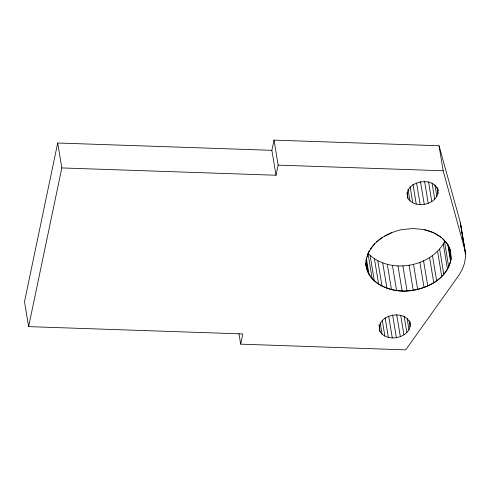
<?xml version="1.0" encoding="UTF-8"?>
<svg xmlns="http://www.w3.org/2000/svg" width="490" height="490" viewBox="0 0 490 490"><rect width="100%" height="100%" fill="white"/><g stroke="black" fill="none" stroke-linecap="round" stroke-linejoin="round"><path stroke-width="0.73" d="M410.234 323.976C405.977 307.904 374.231 315.076 380.093 331.699C387.994 344.023 414.038 336.759 409.732 320.956M438.109 190.684C433.858 174.612 402.112 181.79 407.968 198.407C415.851 210.7 441.833 203.509 437.625 187.744M450.377 250.078L450.929 259.639C447.548 278.259 427.911 288.518 410.571 290.693C391.136 293.467 362.674 282.614 366.44 258.745M271.883 150.326L57.691 143.007L61.82 167.929L276.011 175.242L271.883 150.326L274.02 140.122L439.04 145.757L460.288 222.331L465.188 250.954C466.407 259.725 463.571 268.71 458.469 275.833L405.72 349.878L240.682 344.151L238.93 333.58M57.691 143.007L24.5 301.711L28.622 326.628L242.813 333.941L240.682 344.151M28.622 326.628L61.82 167.929M450.923 259.394L451.241 257.881L450.304 250.5M276.011 175.242L278.161 165.13L274.02 140.122M447.738 244.296L450.543 261.213C445.465 281.076 423.035 290.699 404.103 291.048C387.572 291.421 367.145 282.191 365.834 263.767M367.126 256.582C371.708 241.386 387.131 232.934 401.757 229.614L412.892 228.512L423.721 229.541C435.5 232.04 447.395 239.255 450.622 251.548M372.149 278.406L368.008 253.397C388.956 274.584 430.502 267.803 444.522 241.742L448.662 266.756M369.319 250.868L368.645 251.823L366.067 259.921L366.232 264.306L365.987 262.836M370.618 249.012L374.752 243.585M376.547 242.06L382.365 237.368M384.656 236.162L391.786 232.536M278.161 165.13L443.18 170.771L465.188 250.954M424.542 229.798L433.521 232.628M434.367 233.148L441.466 237.485M442.292 238.324L447.297 243.861M447.854 244.994L450.384 250.133L450.512 251.284L450.267 249.808M460.288 222.331L464.428 247.34M461.36 229.626L461.605 231.096M461.85 232.572L462.088 234.042M462.333 235.512L462.578 236.982M462.823 238.459L463.062 239.929M463.307 241.399L463.552 242.869M463.797 244.339L464.036 245.815M464.281 247.285L464.526 248.755M464.771 250.225L465.5 254.641M439.04 145.757L443.18 170.771M448.497 244.927L450.929 259.639M448.319 245.478L450.757 260.19M437.043 187.78L438.017 193.666M434.924 184.84L436.872 196.613M443.309 244.008L447.45 269.022M432.07 183.138L434.746 199.32M428.505 181.747L431.794 201.611M439.646 249.226L443.787 274.241M437.607 251.388L441.747 276.397M424.56 181.251L428.211 203.319M420.469 181.533L424.242 204.336M432.499 255.719L436.639 280.733M429.608 257.648L433.748 282.657M416.629 183.26L420.163 204.593M412.954 184.203L416.243 204.067M423.574 260.821L427.721 285.835M410.075 186.61L412.752 202.793M407.98 189.097L409.934 200.863M419.875 262.34L424.015 287.348M406.994 192.521L407.968 198.407M413.48 264.226L417.621 289.241M409.07 265.133L413.211 290.147M402.872 265.745L407.012 290.76M409.138 320.913L410.136 326.959M407.116 318.574L408.991 329.905M397.96 265.843L402.1 290.858M404.121 316.001L406.872 332.612M392.41 265.317L396.551 290.331M400.667 315.266L403.919 334.903M396.71 314.709L400.336 336.612M387.308 264.429L391.449 289.443M392.613 314.972L396.367 337.628M382.745 262.995L386.886 288.004M388.656 315.983L392.282 337.886M377.839 261.005L381.98 286.013M385.115 317.722L388.362 337.359M374.446 258.934L378.586 283.943M382.249 320.227L384.877 336.085M370.195 255.811L374.336 280.825M380.179 322.824L382.053 334.156M378.966 324.901L380.093 331.699M366.324 258.052L369.007 274.241M366.238 261.433L367.947 271.73M365.797 264L366.159 266.205M461.047 225.945L461.237 228.156"/></g></svg>
